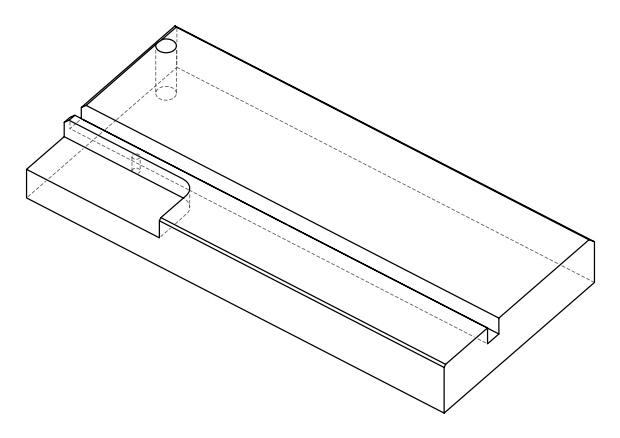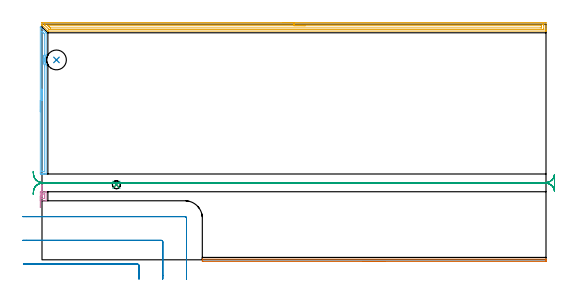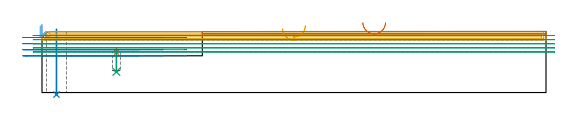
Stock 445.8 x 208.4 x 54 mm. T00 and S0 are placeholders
(PLAN: 9 operations, 5 tool changes, 30.1 min)
(1 SPOT_DRILL | STEP1POCKET | NXT0321_9005460120000 | 0.03 min | 1917 mm3)
(2 INDEXABLE_INSERT_DRILL_THROUGH_HOLE_FROM_SOLID | STEP1HOLE | NXT0302_006 | 0.23 min | 12963 mm3)
(3 DRILL_BLIND_HOLE_INTO_CENTER | STEP1POCKET | NXT0301_041 | 0.08 min | 655 mm3)
(4 AREA_MILL | FG_CHAMFER_SURFACE | UGT0205_001 | 0.32 min | 201 mm3)
(5 AREA_MILL_1 | FG_CHAMFER_SURFACE_1 | UGT0205_001 | 10.87 min | 12877 mm3)
(6 AREA_MILL_2 | FG_CHAMFER_SURFACE_2 | UGT0205_001 | 2.24 min | 1755 mm3)
(7 AREA_MILL_3 | FG_CHAMFER_SURFACE_3 | UGT0205_001 | 2.58 min | 673 mm3)
(8 MILL_CORNER_NOTCH_RECTANGULAR | CORNER_NOTCH_RECTANGULAR | UGT0201_006 | Follow Part, ap 7, ae 75% | 4.12 min | 158018 mm3)
(9 MILL_RECTANGULAR_SLOT | SLOT_RECTANGULAR | UGT0201_133 | Follow Part, ap 3.75, ae 75% | 9.64 min | 124658 mm3)
(TOOL NXT0321_9005460120000 | NC Spot Drill, 142deg, 12mm, Carbide, Uncoated | D12 PA142 FL30 Z2)
(TOOL NXT0302_006 | Index. Insert Drill 17.5mm [880-D1750L25-05] | D17.5 PA176 FL88 Z2)
(TOOL NXT0301_041 | Carbide Drill 7mm [860.1-0700-035A1-MM 2214] | D7 PA140 FL53 Z2)
(TOOL UGT0205_001 | Chamfer Mill 20 x 3 x 45 deg. | D20 FL50 Z2)
(TOOL UGT0201_006 | End Mill 28 mm | D28 FL25 Z2)
(TOOL UGT0201_133 | Carbide End Mill 15.0 | D15 FL30 Z4)
(OP 1 SPOT_DRILL)
G17 G21 G94 G90
T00 M6
G54
G17 G0 G90 X65.8 Y66.4 S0 M3
G43 Z64. H0
G94 G81 G98 Z35.599 F250. R38.9
G80
M5
M2
(OP 2 INDEXABLE_INSERT_DRILL_THROUGH_HOLE_FROM_SOLID)
G17 G21 G94 G90
T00 M6
G54
G17 G0 G90 X12.8 Y176.8 S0 M3
G43 Z64. H1
G94 G81 G98 Z-1.806 F250. R56.
G80
M5
M2
(OP 3 DRILL_BLIND_HOLE_INTO_CENTER)
G17 G21 G94 G90
T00 M6
G54
G17 G0 G90 X65.8 Y66.4 S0 M3
G43 Z64. H1
G94 G81 G98 Z18.3 F250. R37.9
G80
M5
M2
(OP 4 AREA_MILL)
G17 G21 G94 G90
T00 M6
G54
G17 G0 G90 X-1.5 Y46.2 S1061 M3
G43 Z64. H0
Z58.8
G94 G1 Y46.238 Z57.928 F250.
Y46.352 Z57.063
Y46.541 Z56.212
Y46.803 Z55.38
Y47.137 Z54.574
Y47.54 Z53.8
Y48.008 Z53.064
Y48.54 Z52.372
Y49.129 Z51.729
Y49.772 Z51.14
Y50.464 Z50.608
Y51.2 Z50.14
Y51.974 Z49.737
Y52.78 Z49.403
Y53.612 Z49.141
Y54.464 Z48.952
Y55.328 Z48.838
Y56.2 Z48.8
Y59.731
X-1.498 Y59.97 Z48.802
X-1.491 Y60.199 Z48.806
X-1.151 Y60.2 Z49.149
X3.65 Y60.199 Z53.949
X3.694 Y60.19 Z53.993
X3.7 Y60.172 Z54.
Y52.228
X3.694 Y52.21 Z53.993
X3.649 Y52.2 Z53.948
X-1.323 Z48.975
X-1.492 Y52.21 Z48.805
X-1.499 Y52.327 Z48.799
X-1.5 Y56.2 Z48.8
X-0.086 Z50.214
Y56.951
X-0.085 Y57.833 Z50.215
X-0.084 Y57.965 Z50.216
X-0.081 Y58.152 Z50.219
X-0.079 Y58.19 Z50.221
X0.039 Y58.194 Z50.339
X0.194 Y58.198 Z50.494
X0.428 Y58.2 Z50.728
X0.661 Z50.961
X1.539 Z51.839
X2.185 Y58.199 Z52.485
X2.248 Y58.194 Z52.548
X2.269 Y58.19 Z52.569
X2.279 Y58.183 Z52.579
X2.281 Y58.158 Z52.581
X2.284 Y58.099 Z52.584
X2.285 Y57.965 Z52.585
X2.286 Y57.215 Z52.586
Y55.449
X2.285 Y54.567 Z52.585
X2.284 Y54.435 Z52.584
X2.28 Y54.248 Z52.58
X2.279 Y54.21 Z52.579
X2.161 Y54.206 Z52.461
X2.006 Y54.202 Z52.306
X1.772 Y54.2 Z52.072
X1.539 Z51.839
X0.661 Z50.961
X0.015 Y54.201 Z50.315
X-0.048 Y54.206 Z50.252
X-0.069 Y54.21 Z50.231
X-0.079 Y54.217 Z50.221
X-0.081 Y54.242 Z50.219
X-0.084 Y54.301 Z50.216
X-0.086 Y56.2 Z50.214
Y57.072 Z50.252
Y57.936 Z50.366
Y58.788 Z50.555
Y59.62 Z50.817
Y60.426 Z51.151
Y61.2 Z51.554
Y61.936 Z52.023
Y62.628 Z52.554
Y63.271 Z53.143
Y63.86 Z53.786
Y64.392 Z54.478
Y64.86 Z55.214
Y65.263 Z55.988
Y65.597 Z56.794
Y65.859 Z57.626
Y66.048 Z58.478
Y66.162 Z59.343
Y66.2 Z60.214
G0 Z64.
M5
M2
(OP 5 AREA_MILL_1)
G17 G21 G94 G90
T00 M6
G54
G17 G0 G90 X212.9 Y209.9 S1061 M3
G43 Z64. H0
Z56.4
G94 G1 X212.938 Z55.528 F250.
X213.052 Z54.664
X213.241 Z53.812
X213.503 Z52.98
X213.837 Z52.174
X214.24 Z51.4
X214.708 Z50.664
X215.24 Z49.972
X215.829 Z49.329
X216.472 Z48.74
X217.164 Z48.208
X217.9 Z47.74
X218.674 Z47.337
X219.48 Z47.003
X220.312 Z46.741
X221.164 Z46.552
X222.028 Z46.438
X222.9 Z46.4
X445.191
X445.51 Y209.898 Z46.401
X445.79 Y209.893 Z46.404
X445.8 Y209.586 Z46.71
Y206.1 Z50.195
Y204.675 Z51.622
Y203.485 Z52.809
Y202.849 Z53.45
Y202.529 Z53.77
X445.798 Y202.413 Z53.879
X445.79 Y202.303 Z53.988
X445.637 Y202.3 Z54.
X5.966
X5.199 Y202.299 Z53.996
X5.198 Y202.3
X4.812 Y202.688 Z53.611
X0.092 Y207.407 Z48.89
X0.01 Y207.492 Z48.804
X0. Y207.726 Z48.574
Y208.078 Z48.221
Y208.715 Z47.58
X0.001 Y209.896 Z46.401
X0.004 Y209.897 Z46.399
X0.163 Y209.9 Z46.4
X222.9
Y208.486 Z47.814
X442.747
X443.405 Y208.484 Z47.816
X443.643 Y208.482 Z47.818
X443.752 Y208.479 Z47.821
X443.791 Y208.471 Z47.829
X443.793 Y208.45 Z47.85
X443.798 Y208.331 Z47.969
X443.8 Y207.843 Z48.457
Y207.458 Z48.842
Y204.357 Z51.943
X443.799 Y203.972 Z52.328
X443.796 Y203.843 Z52.457
X443.79 Y203.741 Z52.559
X443.787 Y203.72 Z52.58
X443.774 Y203.719 Z52.581
X443.734 Y203.717 Z52.583
X443.405 Y203.715 Z52.585
X443.17 Y203.714 Z52.586
X6.623 Y203.715 Z52.585
X6.295 Y203.718 Z52.582
X6.256 Y203.721 Z52.579
X6.238 Y203.724 Z52.576
X6.204 Y203.754 Z52.546
X6.096 Y203.856 Z52.444
X5.966 Y203.984 Z52.316
X2.395 Y207.556 Z48.744
X2.114 Y207.843 Z48.457
X2.023 Y207.939 Z48.361
X2.01 Y208.036 Z48.264
X2.002 Y208.226 Z48.074
X2.004 Y208.357 Z47.943
X2.01 Y208.459 Z47.841
X2.013 Y208.48 Z47.82
X2.026 Y208.481 Z47.819
X2.066 Y208.483 Z47.817
X2.395 Y208.485 Z47.815
X2.629 Y208.486 Z47.814
X222.9
Y207.072 Z49.228
X441.518 Y207.071 Z49.229
X441.62 Y207.07 Z49.23
X441.722 Y207.067 Z49.233
X441.782 Y207.065 Z49.235
X441.79 Y207.029 Z49.271
X441.794 Y206.972 Z49.328
X441.799 Y206.797 Z49.503
X441.8 Y206.1 Z50.2
X441.799 Y205.925 Z50.375
X441.792 Y205.228 Z51.072
X441.79 Y205.146 Z51.154
X441.716 Y205.135 Z51.165
X440.727 Y205.129 Z51.171
X7.649
X7.444 Y205.132 Z51.168
X7.309 Y205.135 Z51.165
X7.265 Y205.146 Z51.154
X7.247 Y205.161 Z51.139
X7.174 Y205.228 Z51.072
X6.858 Y205.541 Z50.759
X6.299 Y206.1 Z50.2
X5.966 Y206.433 Z49.867
X5.431 Y206.972 Z49.328
X5.359 Y207.049 Z49.251
X5.347 Y207.062 Z49.238
X5.42 Y207.065 Z49.235
X5.556 Y207.069 Z49.231
X5.761 Y207.071 Z49.229
X5.863 Y207.072 Z49.228
X222.9
X223.772 Z49.267
X224.636 Z49.38
X225.488 Z49.569
X226.32 Z49.832
X227.126 Z50.165
X227.9 Z50.568
X228.636 Z51.037
X229.328 Z51.568
X229.971 Z52.157
X230.56 Z52.801
X231.092 Z53.493
X231.56 Z54.228
X231.963 Z55.002
X232.297 Z55.808
X232.559 Z56.64
X232.748 Z57.492
X232.862 Z58.357
X232.9 Z59.228
G0 Z64.
M5
M2
(OP 6 AREA_MILL_2)
G17 G21 G94 G90
T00 M6
G54
G17 G0 G90 X-1.5 Y130.95 S1061 M3
G43 Z64. H0
Z58.8
G94 G1 Y130.988 Z57.928 F250.
Y131.102 Z57.064
Y131.291 Z56.212
Y131.553 Z55.38
Y131.887 Z54.574
Y132.29 Z53.8
Y132.759 Z53.064
Y133.29 Z52.372
Y133.879 Z51.729
Y134.522 Z51.14
Y135.214 Z50.609
Y135.95 Z50.14
Y136.724 Z49.737
Y137.53 Z49.403
Y138.362 Z49.141
Y139.214 Z48.952
Y140.078 Z48.838
Y140.95 Z48.8
Y205.483
X-1.499 Y205.733 Z48.801
X-1.495 Y205.976 Z48.805
X-1.493 Y205.99 Z48.807
X-1.232 Y205.733 Z49.066
X-1.095 Y205.597 Z49.202
X3.511 Y200.989 Z53.811
X3.697 Y200.807 Z53.988
X3.7 Y200.1 Z54.
Y181.421
X3.697 Y181.16 Z53.988
X3.606 Y180.958 Z53.905
X3.403 Y180.531 Z53.7
X3.297 Y180.312 Z53.597
X3.274 Y180.263 Z53.574
X3.204 Y180.087 Z53.502
X3.157 Y179.97 Z53.455
X3.037 Y179.671 Z53.335
X3.003 Y179.562 Z53.3
X2.942 Y179.369 Z53.24
X2.895 Y179.197 Z53.192
X2.819 Y178.924 Z53.118
X2.79 Y178.792 Z53.089
X2.718 Y178.476 Z53.018
X2.644 Y178.03 Z52.941
X2.626 Y177.863 Z52.921
X2.592 Y177.582 Z52.89
X2.572 Y177.267 Z52.87
X2.569 Y177.207 Z52.865
X2.568 Y177.192 Z52.864
X2.564 Y177.136 Z52.861
X2.562 Y176.943 Z52.857
X2.559 Y176.689 Z52.855
X2.562 Y176.625 Z52.856
X2.563 Y176.569 Z52.86
X2.578 Y176.242 Z52.871
X2.594 Y176.084 Z52.883
X2.616 Y175.796 Z52.915
X2.648 Y175.573 Z52.947
X2.68 Y175.348 Z52.979
X2.71 Y175.195 Z53.009
X2.767 Y174.902 Z53.065
X2.806 Y174.75 Z53.102
X2.874 Y174.474 Z53.173
X2.879 Y174.454 Z53.178
X3.003 Y174.033 Z53.302
X3.01 Y174.009 Z53.309
X3.038 Y173.926 Z53.334
X3.064 Y173.86 Z53.359
X3.151 Y173.634 Z53.448
X3.197 Y173.518 Z53.494
X3.368 Y173.115 Z53.667
X3.425 Y172.996 Z53.724
X3.471 Y172.9 Z53.77
X3.665 Y172.526 Z53.964
X3.693 Y172.468 Z53.992
X3.7 Y171.636 Z54.
Y76.019
X3.694 Y75.91 Z53.992
X3.483 Y75.9 Z53.782
X2.826 Z53.125
X2.009 Z52.308
X1.539 Z51.835
X1.304 Z51.601
X0.661 Z50.958
X0.426 Z50.724
X-0.217 Z50.077
X-0.774 Z49.521
X-1.095 Y75.901 Z49.199
X-1.32 Y75.904 Z48.975
X-1.491 Y75.91 Z48.805
X-1.495 Y76.059 Z48.802
X-1.499 Y76.464 Z48.801
X-1.5 Y76.874 Z48.8
Y140.95
X-0.086 Z50.214
X-0.085 Y201.745 Z50.215
X-0.084 Y201.879 Z50.216
X-0.08 Y202.098 Z50.22
X-0.079 Y202.114 Z50.221
X-0.073 Y202.111 Z50.227
X-0.041 Y202.087 Z50.259
X-0.011 Y202.059 Z50.289
X0.172 Y201.879 Z50.472
X1.539 Y200.511 Z51.839
X1.951 Y200.1 Z52.251
X2.09 Y199.958 Z52.39
X2.201 Y199.843 Z52.501
X2.272 Y199.766 Z52.572
X2.279 Y199.72 Z52.579
X2.284 Y199.345 Z52.584
X2.285 Y199.21 Z52.585
X2.286 Y198.454 Z52.586
X2.285 Y182.444 Z52.585
X2.284 Y182.31 Z52.584
X2.279 Y181.933 Z52.579
X2.27 Y181.753 Z52.57
X2.215 Y181.626 Z52.515
X2.127 Y181.421 Z52.427
X1.952 Y181.002 Z52.252
X1.767 Y180.531 Z52.067
X1.731 Y180.434 Z52.031
X1.708 Y180.36 Z52.008
X1.539 Y179.786 Z51.839
X1.509 Y179.673 Z51.809
X1.501 Y179.642 Z51.801
X1.35 Y178.944 Z51.65
X1.318 Y178.752 Z51.618
X1.233 Y178.173 Z51.533
X1.198 Y177.863 Z51.498
X1.163 Y177.354 Z51.463
X1.153 Y176.973 Z51.453
X1.156 Y176.472 Z51.456
X1.172 Y176.084 Z51.472
X1.222 Y175.515 Z51.522
X1.266 Y175.195 Z51.566
X1.313 Y174.87 Z51.613
X1.39 Y174.457 Z51.69
X1.423 Y174.305 Z51.723
X1.539 Y173.822 Z51.839
X1.656 Y173.416 Z51.956
X1.708 Y173.244 Z52.008
X1.975 Y172.526 Z52.275
X2.279 Y171.777 Z52.579
X2.286 Y170.747 Z52.586
X2.285 Y78.243 Z52.585
X2.284 Y78.054 Z52.584
X2.281 Y77.96 Z52.581
X2.279 Y77.921 Z52.579
X2.215 Y77.91 Z52.515
X1.875 Y77.902 Z52.175
X0.661 Y77.901 Z50.961
X0.118 Y77.904 Z50.418
X-0.019 Y77.91 Z50.281
X-0.079 Y77.922 Z50.221
X-0.083 Y78.107 Z50.217
X-0.084 Y78.243 Z50.216
X-0.086 Y78.999 Z50.214
Y140.95
Y141.822 Z50.252
Y142.687 Z50.366
Y143.538 Z50.555
Y144.37 Z50.817
Y145.176 Z51.151
Y145.95 Z51.554
Y146.686 Z52.023
Y147.378 Z52.554
Y148.021 Z53.143
Y148.61 Z53.786
Y149.142 Z54.479
Y149.61 Z55.214
Y150.013 Z55.988
Y150.347 Z56.794
Y150.609 Z57.626
Y150.798 Z58.478
Y150.912 Z59.343
Y150.95 Z60.214
G0 Z64.
M5
M2
(OP 7 AREA_MILL_3)
G17 G21 G94 G90
T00 M6
G54
G17 G0 G90 X303.8 Y-1.5 S1061 M3
G43 Z64. H0
Z61.9
G94 G1 X303.762 Z61.028 F250.
X303.648 Z60.164
X303.459 Z59.312
X303.197 Z58.48
X302.863 Z57.674
X302.46 Z56.9
X301.992 Z56.164
X301.461 Z55.472
X300.871 Z54.829
X300.228 Z54.24
X299.536 Z53.709
X298.8 Z53.24
X298.026 Z52.837
X297.22 Z52.503
X296.388 Z52.241
X295.537 Z52.052
X294.672 Z51.938
X293.8 Z51.9
X142.27 Y-1.499 Z51.901
X141.968 Y-1.496 Z51.904
X141.802 Y-1.491 Z51.905
X141.8 Y-1.232 Z52.164
Y-0.896 Z52.499
Y-0.223 Z53.176
Y0.145 Z53.544
X141.807 Y0.543 Z53.934
X141.81 Y0.597 Z53.988
X141.968 Y0.6 Z54.
X445.632
X445.79 Y0.597 Z53.988
X445.793 Y0.543 Z53.935
X445.8 Y0.145 Z53.544
Y-0.224 Z53.176
Y-0.896 Z52.499
Y-1.232 Z52.164
X445.798 Y-1.491 Z51.905
X445.632 Y-1.5 Z51.9
X293.8
X292.929 Z51.938
X292.064 Z52.052
X291.212 Z52.241
X290.38 Z52.503
X289.574 Z52.837
X288.8 Z53.24
X288.064 Z53.709
X287.372 Z54.24
X286.729 Z54.829
X286.14 Z55.472
X285.609 Z56.164
X285.14 Z56.9
X284.737 Z57.674
X284.403 Z58.48
X284.141 Z59.312
X283.952 Z60.164
X283.838 Z61.028
X283.8 Z61.9
G0 Z64.
M5
M2
(OP 8 MILL_CORNER_NOTCH_RECTANGULAR)
G17 G21 G94 G90
T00 M6
G54
G17 G0 G90 X85.8 Y-17. S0 M3
G43 Z64. H0
Z48.625
G94 G1 Y-14. F250.
Y-5.194 F500.
G3 X84.406 Y-3.8 R1.4
G1 X-13.474
X-16.474 F250.
G0 Z64.
X106.8 Y-17.
Z48.625
G1 Y-14.
Y15.806 F500.
G3 X105.406 Y17.2 R1.4
G1 X-14.
X-17. F250.
G0 Z64.
X127.8 Y-17.
Z48.625
G1 Y-14.
Y36.806 F500.
G3 X126.406 Y38.2 R1.4
G1 X-14.
X-17. F250.
G0 Z64.
X85.8 Y-17.
Z43.25
G1 Y-14.
Y-5.193 F500.
G3 X84.407 Y-3.8 R1.4
G1 X-13.474
X-16.474 F250.
G0 Z64.
X106.8 Y-17.
Z43.25
G1 Y-14.
Y15.806 F500.
G3 X105.406 Y17.2 R1.4
G1 X-14.
X-17. F250.
G0 Z64.
X127.8 Y-17.
Z43.25
G1 Y-14.
Y36.806 F500.
G3 X126.406 Y38.2 R1.4
G1 X-14.
X-17. F250.
G0 Z64.
X85.8 Y-17.
Z37.875
G1 Y-14.
Y-5.193 F500.
G3 X84.407 Y-3.8 R1.4
G1 X-13.474
X-16.474 F250.
G0 Z64.
X106.8 Y-17.
Z37.875
G1 Y-14.
Y15.806 F500.
G3 X105.406 Y17.2 R1.4
G1 X-14.
X-17. F250.
G0 Z64.
X127.8 Y-17.
Z37.875
G1 Y-14.
Y36.806 F500.
G3 X126.406 Y38.2 R1.4
G1 X-14.
X-17. F250.
G0 Z64.
X85.8 Y-17.
Z32.5
G1 Y-14.
Y-5.193 F500.
G3 X84.407 Y-3.8 R1.4
G1 X-13.474
X-16.474 F250.
G0 Z64.
X106.8 Y-17.
Z32.5
G1 Y-14.
Y15.806 F500.
G3 X105.406 Y17.2 R1.4
G1 X-14.
X-17. F250.
G0 Z64.
X127.8 Y-17.
Z32.5
G1 Y-14.
Y36.806 F500.
G3 X126.406 Y38.2 R1.4
G1 X-14.
X-17. F250.
G0 Z64.
M5
M2
(OP 9 MILL_RECTANGULAR_SLOT)
G17 G21 G94 G90
T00 M6
G54
G17 G0 G90 X-7.946 Y58.746 S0 M3
G43 Z64. H0
Z50.38
G94 G1 X-7.351 Y61.686 F250.
G2 X0. Y67.7 R7.5 F500.
G1 X445.8
G2 X453.29 Y60.587 R7.5
G1 X453.3
Y75.513
X453.29
G2 X445.8 Y68.4 R7.5
G1 X0.
G2 X-7.357 Y74.442 R7.5
G1 X-7.94 Y77.385 F250.
G0 X-7.738 Y57.882 Z46.76
G1 X-7.47 Y60.87
G2 X0. Y67.7 R7.5 F500.
G1 X445.8
G2 X453.29 Y60.587 R7.5
G1 X453.3
Y75.513
X453.29
G2 X445.8 Y68.4 R7.5
G1 X0.
G2 X-7.47 Y75.23 R7.5
G1 X-7.738 Y78.218 F250.
G0 Y57.882 Z43.14
G1 X-7.47 Y60.87
G2 X0. Y67.7 R7.5 F500.
G1 X445.8
G2 X453.29 Y60.587 R7.5
G1 X453.3
Y75.513
X453.29
G2 X445.8 Y68.4 R7.5
G1 X0.
G2 X-7.47 Y75.23 R7.5
G1 X-7.738 Y78.218 F250.
G0 Y57.882 Z39.52
G1 X-7.47 Y60.87
G2 X0. Y67.7 R7.5 F500.
G1 X445.8
G2 X453.29 Y60.587 R7.5
G1 X453.3
Y75.513
X453.29
G2 X445.8 Y68.4 R7.5
G1 X0.
G2 X-7.47 Y75.23 R7.5
G1 X-7.738 Y78.218 F250.
G0 Y57.882 Z35.9
G1 X-7.47 Y60.87
G2 X0. Y67.7 R7.5 F500.
G1 X445.8
G2 X453.29 Y60.587 R7.5
G1 X453.3
Y75.513
X453.29
G2 X445.8 Y68.4 R7.5
G1 X0.
G2 X-7.47 Y75.23 R7.5
G1 X-7.738 Y78.218 F250.
G0 Z64.
M5
M2
